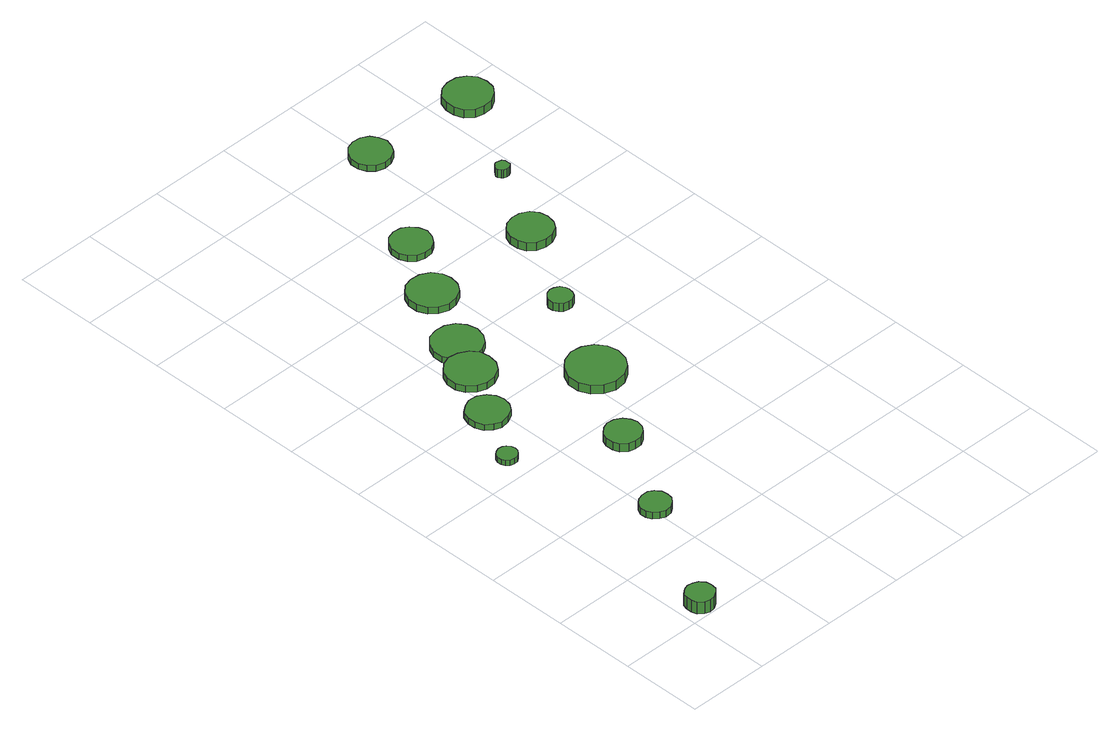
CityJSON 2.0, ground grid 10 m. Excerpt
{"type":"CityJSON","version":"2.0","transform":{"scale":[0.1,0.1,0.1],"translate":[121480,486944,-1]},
"CityObjects":{
"tree1":{"type":"SolitaryVegetationObject","attributes":{"function":"something"},"geometry":[{"type":"MultiSurface","lod":"1","boundaries":[[[0,1,2,3,4,5,6,7,8,9,10,11,12,13,14]],[[15,16,17,18,19,20,21,22,23,24,25,26,27,28,29]],[[0,29,28,1]],[[1,28,27,2]],[[2,27,26,3]],[[3,26,25,4]],[[4,25,24,5]],[[5,24,23,6]],[[6,23,22,7]],[[7,22,21,8]],[[8,21,20,9]],[[9,20,19,10]],[[10,19,18,11]],[[11,18,17,12]],[[12,17,16,13]],[[13,16,15,14]],[[14,15,29,0]]]}]},
"tree2":{"type":"SolitaryVegetationObject","attributes":{"function":"something"},"geometry":[{"type":"MultiSurface","lod":"1","boundaries":[[[30,31,32,33,34,35,36,37,38,39,40,41,42,43,44]],[[45,46,47,48,49,50,51,52,53,54,55,56,57,58,59]],[[30,59,58,31]],[[31,58,57,32]],[[32,57,56,33]],[[33,56,55,34]],[[34,55,54,35]],[[35,54,53,36]],[[36,53,52,37]],[[37,52,51,38]],[[38,51,50,39]],[[39,50,49,40]],[[40,49,48,41]],[[41,48,47,42]],[[42,47,46,43]],[[43,46,45,44]],[[44,45,59,30]]]}]},
"tree3":{"type":"SolitaryVegetationObject","attributes":{"function":"something"},"geometry":[{"type":"MultiSurface","lod":"1","boundaries":[[[60,61,62,63,64,65,66,67,68,69,70,71,72,73,74]],[[75,76,77,78,79,80,81,82,83,84,85,86,87,88,89]],[[60,89,88,61]],[[61,88,87,62]],[[62,87,86,63]],[[63,86,85,64]],[[64,85,84,65]],[[65,84,83,66]],[[66,83,82,67]],[[67,82,81,68]],[[68,81,80,69]],[[69,80,79,70]],[[70,79,78,71]],[[71,78,77,72]],[[72,77,76,73]],[[73,76,75,74]],[[74,75,89,60]]]}]},
"tree4":{"type":"SolitaryVegetationObject","attributes":{"function":"something"},"geometry":[{"type":"MultiSurface","lod":"1","boundaries":[[[90,91,92,93,94,95,96,97,98,99,100,101,102,103,104]],[[105,106,107,108,109,110,111,112,113,114,115,116,117,118,119]],[[90,119,118,91]],[[91,118,117,92]],[[92,117,116,93]],[[93,116,115,94]],[[94,115,114,95]],[[95,114,113,96]],[[96,113,112,97]],[[97,112,111,98]],[[98,111,110,99]],[[99,110,109,100]],[[100,109,108,101]],[[101,108,107,102]],[[102,107,106,103]],[[103,106,105,104]],[[104,105,119,90]]]}]},
"tree5":{"type":"SolitaryVegetationObject","attributes":{"function":"something"},"geometry":[{"type":"MultiSurface","lod":"1","boundaries":[[[120,121,122,123,124,125,126,127,128,129,130,131,132,133,134]],[[135,136,137,138,139,140,141,142,143,144,145,146,147,148,149]],[[120,149,148,121]],[[121,148,147,122]],[[122,147,146,123]],[[123,146,145,124]],[[124,145,144,125]],[[125,144,143,126]],[[126,143,142,127]],[[127,142,141,128]],[[128,141,140,129]],[[129,140,139,130]],[[130,139,138,131]],[[131,138,137,132]],[[132,137,136,133]],[[133,136,135,134]],[[134,135,149,120]]]}]},
"tree6":{"type":"SolitaryVegetationObject","attributes":{"function":"something"},"geometry":[{"type":"MultiSurface","lod":"1","boundaries":[[[150,151,152,153,154,155,156,157,158,159,160,161,162,163,164]],[[165,166,167,168,169,170,171,172,173,174,175,176,177,178,179]],[[150,179,178,151]],[[151,178,177,152]],[[152,177,176,153]],[[153,176,175,154]],[[154,175,174,155]],[[155,174,173,156]],[[156,173,172,157]],[[157,172,171,158]],[[158,171,170,159]],[[159,170,169,160]],[[160,169,168,161]],[[161,168,167,162]],[[162,167,166,163]],[[163,166,165,164]],[[164,165,179,150]]]}]},
"tree7":{"type":"SolitaryVegetationObject","attributes":{"function":"something"},"geometry":[{"type":"MultiSurface","lod":"1","boundaries":[[[180,181,182,183,184,185,186,187,188,189,190,191,192,193,194]],[[195,196,197,198,199,200,201,202,203,204,205,206,207,208,209]],[[180,209,208,181]],[[181,208,207,182]],[[182,207,206,183]],[[183,206,205,184]],[[184,205,204,185]],[[185,204,203,186]],[[186,203,202,187]],[[187,202,201,188]],[[188,201,200,189]],[[189,200,199,190]],[[190,199,198,191]],[[191,198,197,192]],[[192,197,196,193]],[[193,196,195,194]],[[194,195,209,180]]]}]},
"tree8":{"type":"SolitaryVegetationObject","attributes":{"function":"something"},"geometry":[{"type":"MultiSurface","lod":"1","boundaries":[[[210,211,212,213,214,215,216,217,218,219,220,221,222,223,224]],[[225,226,227,228,229,230,231,232,233,234,235,236,237,238,239]],[[210,239,238,211]],[[211,238,237,212]],[[212,237,236,213]],[[213,236,235,214]],[[214,235,234,215]],[[215,234,233,216]],[[216,233,232,217]],[[217,232,231,218]],[[218,231,230,219]],[[219,230,229,220]],[[220,229,228,221]],[[221,228,227,222]],[[222,227,226,223]],[[223,226,225,224]],[[224,225,239,210]]]}]},
"tree9":{"type":"SolitaryVegetationObject","attributes":{"function":"something"},"geometry":[{"type":"MultiSurface","lod":"1","boundaries":[[[240,241,242,243,244,245,246,247,248,249,250,251,252,253,254]],[[255,256,257,258,259,260,261,262,263,264,265,266,267,268,269]],[[240,269,268,241]],[[241,268,267,242]],[[242,267,266,243]],[[243,266,265,244]],[[244,265,264,245]],[[245,264,263,246]],[[246,263,262,247]],[[247,262,261,248]],[[248,261,260,249]],[[249,260,259,250]],[[250,259,258,251]],[[251,258,257,252]],[[252,257,256,253]],[[253,256,255,254]],[[254,255,269,240]]]}]},
"tree10":{"type":"SolitaryVegetationObject","attributes":{"function":"something"},"geometry":[{"type":"MultiSurface","lod":"1","boundaries":[[[270,271,272,273,274,275,276,277,278,279,280,281,282,283,284]],[[285,286,287,288,289,290,291,292,293,294,295,296,297,298,299]],[[270,299,298,271]],[[271,298,297,272]],[[272,297,296,273]],[[273,296,295,274]],[[274,295,294,275]],[[275,294,293,276]],[[276,293,292,277]],[[277,292,291,278]],[[278,291,290,279]],[[279,290,289,280]],[[280,289,288,281]],[[281,288,287,282]],[[282,287,286,283]],[[283,286,285,284]],[[284,285,299,270]]]}]},
"tree11":{"type":"SolitaryVegetationObject","attributes":{"function":"something"},"geometry":[{"type":"MultiSurface","lod":"1","boundaries":[[[300,301,302,303,304,305,306,307,308,309,310,311,312,313,314]],[[315,316,317,318,319,320,321,322,323,324,325,326,327,328,329]],[[300,329,328,301]],[[301,328,327,302]],[[302,327,326,303]],[[303,326,325,304]],[[304,325,324,305]],[[305,324,323,306]],[[306,323,322,307]],[[307,322,321,308]],[[308,321,320,309]],[[309,320,319,310]],[[310,319,318,311]],[[311,318,317,312]],[[312,317,316,313]],[[313,316,315,314]],[[314,315,329,300]]]}]},
"tree12":{"type":"SolitaryVegetationObject","attributes":{"function":"something"},"geometry":[{"type":"MultiSurface","lod":"1","boundaries":[[[330,331,332,333,334,335,336,337,338,339,340,341,342,343,344]],[[345,346,347,348,349,350,351,352,353,354,355,356,357,358,359]],[[330,359,358,331]],[[331,358,357,332]],[[332,357,356,333]],[[333,356,355,334]],[[334,355,354,335]],[[335,354,353,336]],[[336,353,352,337]],[[337,352,351,338]],[[338,351,350,339]],[[339,350,349,340]],[[340,349,348,341]],[[341,348,347,342]],[[342,347,346,343]],[[343,346,345,344]],[[344,345,359,330]]]}]},
"tree13":{"type":"SolitaryVegetationObject","attributes":{"function":"something"},"geometry":[{"type":"MultiSurface","lod":"1","boundaries":[[[360,361,362,363,364,365,366,367,368,369,370,371,372,373,374]],[[375,376,377,378,379,380,381,382,383,384,385,386,387,388,389]],[[360,389,388,361]],[[361,388,387,362]],[[362,387,386,363]],[[363,386,385,364]],[[364,385,384,365]],[[365,384,383,366]],[[366,383,382,367]],[[367,382,381,368]],[[368,381,380,369]],[[369,380,379,370]],[[370,379,378,371]],[[371,378,377,372]],[[372,377,376,373]],[[373,376,375,374]],[[374,375,389,360]]]}]},
"tree14":{"type":"SolitaryVegetationObject","attributes":{"function":"something"},"geometry":[{"type":"MultiSurface","lod":"1","boundaries":[[[390,391,392,393,394,395,396,397,398,399,400,401,402,403,404]],[[405,406,407,408,409,410,411,412,413,414,415,416,417,418,419]],[[390,419,418,391]],[[391,418,417,392]],[[392,417,416,393]],[[393,416,415,394]],[[394,415,414,395]],[[395,414,413,396]],[[396,413,412,397]],[[397,412,411,398]],[[398,411,410,399]],[[399,410,409,400]],[[400,409,408,401]],[[401,408,407,402]],[[402,407,406,403]],[[403,406,405,404]],[[404,405,419,390]]]}]},
"tree15":{"type":"SolitaryVegetationObject","attributes":{"function":"something"},"geometry":[{"type":"MultiSurface","lod":"1","boundaries":[[[420,421,422,423,424,425,426,427,428,429,430,431,432,433,434]],[[435,436,437,438,439,440,441,442,443,444,445,446,447,448,449]],[[420,449,448,421]],[[421,448,447,422]],[[422,447,446,423]],[[423,446,445,424]],[[424,445,444,425]],[[425,444,443,426]],[[426,443,442,427]],[[427,442,441,428]],[[428,441,440,429]],[[429,440,439,430]],[[430,439,438,431]],[[431,438,437,432]],[[432,437,436,433]],[[433,436,435,434]],[[434,435,449,420]]]}]}
},
"vertices":[
[43,18,23],[42,25,23],[37,31,23],[31,34,23],[24,35,23],[18,33,23],[12,28,23],[10,22,23],[10,15,23],[12,8,23],[18,3,23],[24,1,23],[31,2,23],[37,6,23],[42,11,23],[42,11,7],[37,6,7],[31,2,7],[24,1,7],[18,3,7],[12,8,7],[10,15,7],[10,22,7],[12,28,7],[18,33,7],[24,35,7],[31,34,7],[37,31,7],[42,25,7],[43,18,7],
[64,331,14],[63,336,14],[60,340,14],[56,342,14],[51,343,14],[46,341,14],[42,338,14],[40,333,14],[40,328,14],[42,324,14],[46,320,14],[51,319,14],[56,319,14],[60,322,14],[63,326,14],[63,326,7],[60,322,7],[56,319,7],[51,319,7],[46,320,7],[42,324,7],[40,328,7],[40,333,7],[42,338,7],[46,341,7],[51,343,7],[56,342,7],[60,340,7],[63,336,7],[64,331,7],
[122,162,16],[121,170,16],[116,176,16],[110,180,16],[102,180,16],[95,178,16],[89,173,16],[86,166,16],[86,159,16],[89,152,16],[95,147,16],[102,144,16],[110,145,16],[116,149,16],[121,155,16],[121,155,7],[116,149,7],[110,145,7],[102,144,7],[95,147,7],[89,152,7],[86,159,7],[86,166,7],[89,173,7],[95,178,7],[102,180,7],[110,180,7],[116,176,7],[121,170,7],[122,162,7],
[113,396,14],[111,406,14],[105,414,14],[96,420,14],[85,421,14],[76,417,14],[68,411,14],[64,401,14],[64,391,14],[68,381,14],[76,375,14],[85,371,14],[96,373,14],[105,378,14],[111,386,14],[111,386,6],[105,378,6],[96,373,6],[85,371,6],[76,375,6],[68,381,6],[64,391,6],[64,401,6],[68,411,6],[76,417,6],[85,421,6],[96,420,6],[105,414,6],[111,406,6],[113,396,6],
[183,268,17],[181,276,17],[176,283,17],[168,288,17],[159,289,17],[151,286,17],[144,280,17],[141,272,17],[141,263,17],[144,255,17],[151,249,17],[159,247,17],[168,247,17],[176,252,17],[181,259,17],[181,259,6],[176,252,6],[168,247,6],[159,247,6],[151,249,6],[144,255,6],[141,263,6],[141,272,6],[144,280,6],[151,286,6],[159,289,6],[168,288,6],[176,283,6],[181,276,6],[183,268,6],
[151,456,15],[149,468,15],[142,477,15],[131,483,15],[119,485,15],[108,481,15],[99,473,15],[94,462,15],[94,450,15],[99,439,15],[108,431,15],[119,427,15],[131,428,15],[142,434,15],[149,444,15],[149,444,6],[142,434,6],[131,428,6],[119,427,6],[108,431,6],[99,439,6],[94,450,6],[94,462,6],[99,473,6],[108,481,6],[119,485,6],[131,483,6],[142,477,6],[149,468,6],[151,456,6],
[175,498,14],[172,510,14],[165,520,14],[154,526,14],[142,527,14],[130,524,14],[121,515,14],[116,504,14],[116,492,14],[121,481,14],[130,473,14],[142,469,14],[154,470,14],[165,476,14],[172,486,14],[172,486,6],[165,476,6],[154,470,6],[142,469,6],[130,473,6],[121,481,6],[116,492,6],[116,504,6],[121,515,6],[130,524,6],[142,527,6],[154,526,6],[165,520,6],[172,510,6],[175,498,6],
[251,364,18],[248,378,18],[240,389,18],[228,396,18],[214,398,18],[200,393,18],[190,384,18],[184,371,18],[184,357,18],[190,344,18],[200,335,18],[214,330,18],[228,332,18],[240,339,18],[248,350,18],[248,350,6],[240,339,6],[228,332,6],[214,330,6],[200,335,6],[190,344,6],[184,357,6],[184,371,6],[190,384,6],[200,393,6],[214,398,6],[228,396,6],[240,389,6],[248,378,6],[251,364,6],
[214,576,15],[212,587,15],[205,597,15],[194,603,15],[182,604,15],[171,601,15],[162,593,15],[157,582,15],[157,570,15],[162,559,15],[171,551,15],[182,547,15],[194,548,15],[205,554,15],[212,564,15],[212,564,6],[205,554,6],[194,548,6],[182,547,6],[171,551,6],[162,559,6],[157,570,6],[157,582,6],[162,593,6],[171,601,6],[182,604,6],[194,603,6],[205,597,6],[212,587,6],[214,576,6],
[287,473,17],[286,478,17],[283,483,17],[277,486,17],[272,487,17],[266,485,17],[262,481,17],[259,476,17],[259,470,17],[262,464,17],[266,460,17],[272,459,17],[277,459,17],[283,462,17],[286,467,17],[286,467,6],[283,462,6],[277,459,6],[272,459,6],[266,460,6],[262,464,6],[259,470,6],[259,476,6],[262,481,6],[266,485,6],[272,487,6],[277,486,6],[283,483,6],[286,478,6],[287,473,6],
[252,649,14],[249,659,14],[243,667,14],[235,672,14],[225,673,14],[215,670,14],[208,663,14],[204,654,14],[204,644,14],[208,635,14],[215,628,14],[225,625,14],[235,626,14],[243,631,14],[249,639,14],[249,639,6],[243,631,6],[235,626,6],[225,625,6],[215,628,6],[208,635,6],[204,644,6],[204,654,6],[208,663,6],[215,670,6],[225,673,6],[235,672,6],[243,667,6],[249,659,6],[252,649,6],
[356,574,17],[354,584,17],[348,593,17],[338,598,17],[328,599,17],[317,596,17],[309,589,17],[305,579,17],[305,568,17],[309,558,17],[317,551,17],[328,548,17],[338,549,17],[348,554,17],[354,563,17],[354,563,6],[348,554,6],[338,549,6],[328,548,6],[317,551,6],[309,558,6],[305,568,6],[305,579,6],[309,589,6],[317,596,6],[328,599,6],[338,598,6],[348,593,6],[354,584,6],[356,574,6],
[327,784,14],[324,794,14],[319,802,14],[310,807,14],[300,808,14],[290,805,14],[283,798,14],[279,789,14],[279,779,14],[283,770,14],[290,763,14],[300,760,14],[310,761,14],[319,766,14],[324,774,14],[324,774,6],[319,766,6],[310,761,6],[300,760,6],[290,763,6],[283,770,6],[279,779,6],[279,789,6],[283,798,6],[290,805,6],[300,808,6],[310,807,6],[319,802,6],[324,794,6],[327,784,6],
[389,667,17],[389,670,17],[387,673,17],[384,674,17],[380,675,17],[377,674,17],[375,671,17],[373,668,17],[373,665,17],[375,662,17],[377,660,17],[380,659,17],[384,659,17],[387,661,17],[389,663,17],[389,663,6],[387,661,6],[384,659,6],[380,659,6],[377,660,6],[375,662,6],[373,665,6],[373,668,6],[375,671,6],[377,674,6],[380,675,6],[384,674,6],[387,673,6],[389,670,6],[389,667,6],
[468,776,17],[466,788,17],[459,797,17],[449,803,17],[437,804,17],[426,801,17],[417,793,17],[413,782,17],[413,771,17],[417,760,17],[426,752,17],[437,749,17],[449,750,17],[459,756,17],[466,765,17],[466,765,6],[459,756,6],[449,750,6],[437,749,6],[426,752,6],[417,760,6],[413,771,6],[413,782,6],[417,793,6],[426,801,6],[437,804,6],[449,803,6],[459,797,6],[466,788,6],[468,776,6]
]}
